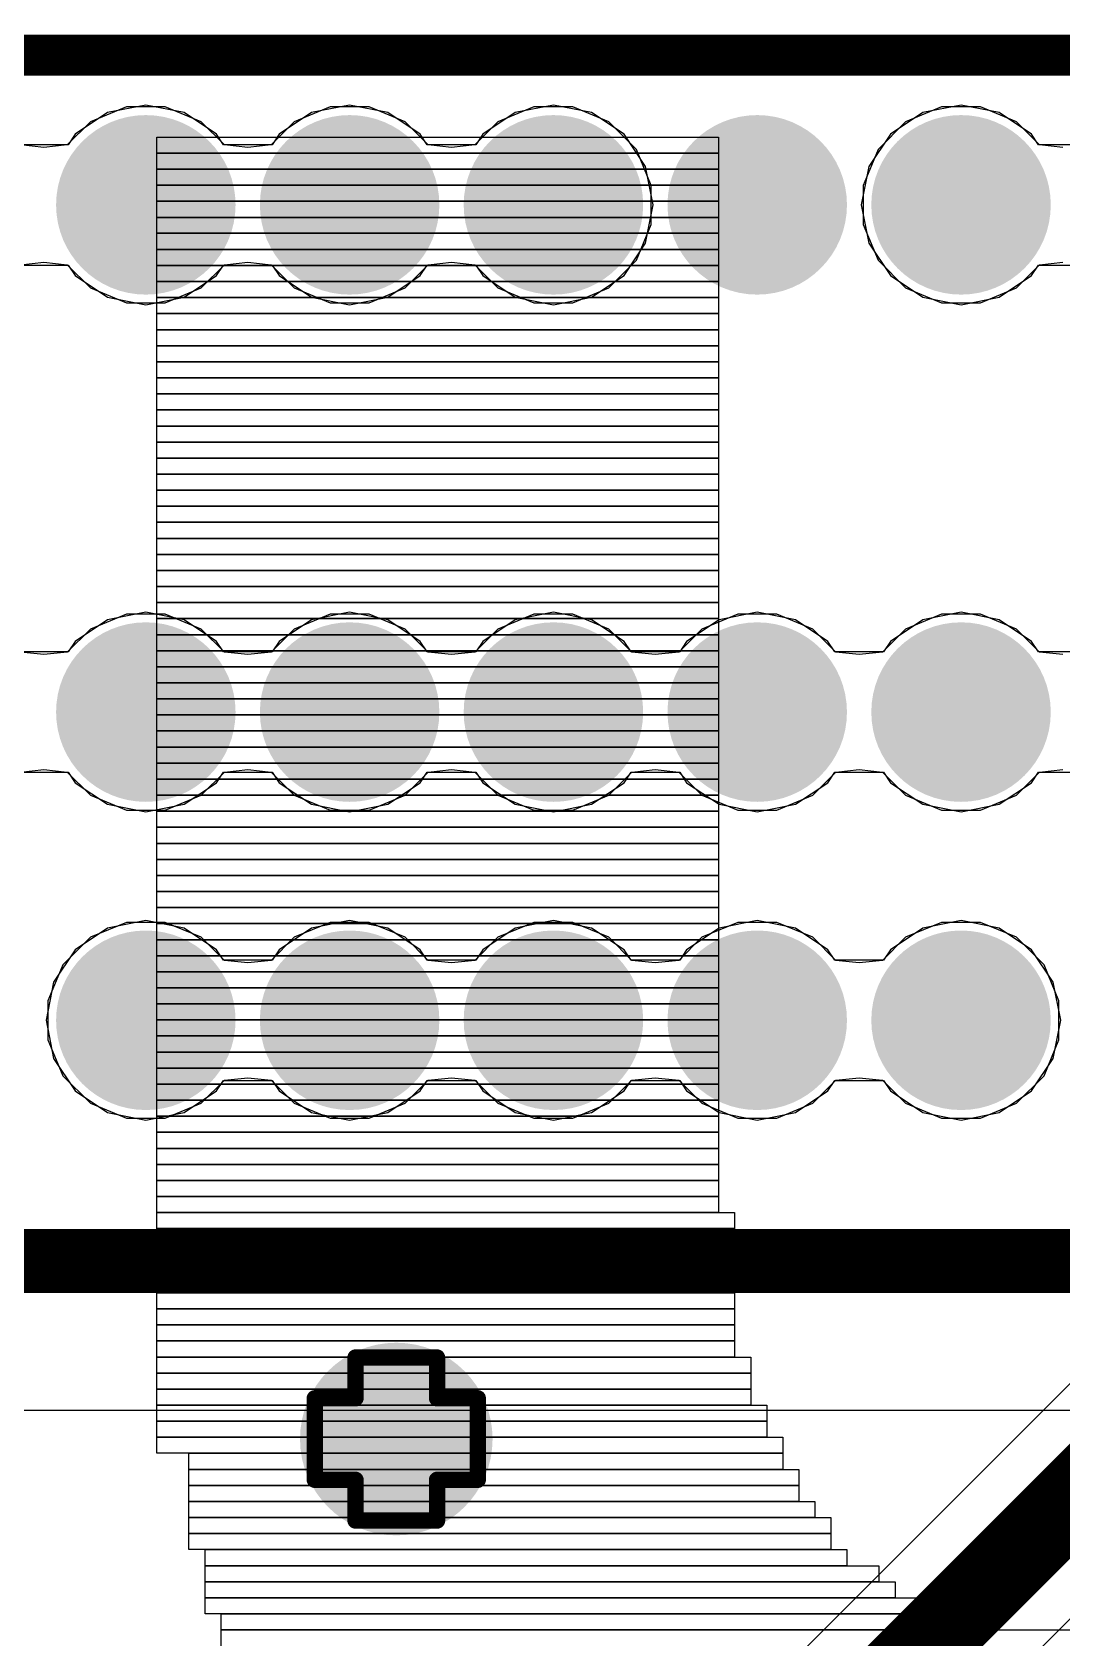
# Model space of a CAD drawing. Header units: inches. Extents: x -25 to 271, y -41 to 15.
# Drawn here: x 10.13 to 13.34, y -32.47 to -27.47 of the extents above; entities that cross this region are included whole.
import ezdxf

# ---------------------------------------------------------------- set-up
doc = ezdxf.new("R2010")
doc.units = ezdxf.units.IN
for name, color, linetype in [('Bottom Layer', 5, 'Continuous'), ('Bottom Overlay', 54, 'Continuous'), ('Drill Drawing', 1, 'Continuous'), ('Top Layer', 1, 'Continuous'), ('Top Overlay', 2, 'Continuous'), ('Top Paste', 8, 'Continuous'), ('Top Solder', 216, 'Continuous'), ('Via Holes', 16, 'Continuous')]:
    doc.layers.add(name, color=color, linetype=linetype)

# ---------------------------------------------------------------- blocks, each defined once
blk = doc.blocks.new('BL_R8812AF1_B_14')
at = {"layer": 'Bottom Overlay'}
blk.add_lwpolyline([(13.5, 8.9, 0.127, 0.127, 0), (-13.5, 8.9, 0.127, 0.127, 0)], format="xyseb", dxfattribs=at)
blk = doc.blocks.new('ADM6_30_01_5_L_4_2_A_TR_66')
at = {"layer": 'Top Layer'}
h = blk.add_hatch(color=1, dxfattribs=at)
edge = h.paths.add_edge_path()
edge.add_arc((2.2225, 1.75), 0.178, 0, 360)
h = blk.add_hatch(color=1, dxfattribs=at)
edge = h.paths.add_edge_path()
edge.add_arc((2.8575, 1.75), 0.178, 0, 360)
h = blk.add_hatch(color=1, dxfattribs=at)
edge = h.paths.add_edge_path()
edge.add_arc((3.4925, 1.75), 0.178, 0, 360)
h = blk.add_hatch(color=1, dxfattribs=at)
edge = h.paths.add_edge_path()
edge.add_arc((4.1275, 1.75), 0.178, 0, 360)
h = blk.add_hatch(color=1, dxfattribs=at)
edge = h.paths.add_edge_path()
edge.add_arc((4.7625, 1.75), 0.178, 0, 360)
h = blk.add_hatch(color=1, dxfattribs=at)
edge = h.paths.add_edge_path()
edge.add_arc((2.2225, 0.79), 0.178, 0, 360)
h = blk.add_hatch(color=1, dxfattribs=at)
edge = h.paths.add_edge_path()
edge.add_arc((2.8575, 0.79), 0.178, 0, 360)
h = blk.add_hatch(color=1, dxfattribs=at)
edge = h.paths.add_edge_path()
edge.add_arc((3.4925, 0.79), 0.178, 0, 360)
h = blk.add_hatch(color=1, dxfattribs=at)
edge = h.paths.add_edge_path()
edge.add_arc((4.1275, 0.79), 0.178, 0, 360)
h = blk.add_hatch(color=1, dxfattribs=at)
edge = h.paths.add_edge_path()
edge.add_arc((4.7625, 0.79), 0.178, 0, 360)
h = blk.add_hatch(color=1, dxfattribs=at)
edge = h.paths.add_edge_path()
edge.add_arc((2.2225, -0.79), 0.178, 0, 360)
h = blk.add_hatch(color=1, dxfattribs=at)
edge = h.paths.add_edge_path()
edge.add_arc((2.8575, -0.79), 0.178, 0, 360)
h = blk.add_hatch(color=1, dxfattribs=at)
edge = h.paths.add_edge_path()
edge.add_arc((3.4925, -0.79), 0.178, 0, 360)
h = blk.add_hatch(color=1, dxfattribs=at)
edge = h.paths.add_edge_path()
edge.add_arc((4.1275, -0.79), 0.178, 0, 360)
h = blk.add_hatch(color=1, dxfattribs=at)
edge = h.paths.add_edge_path()
edge.add_arc((4.7625, -0.79), 0.178, 0, 360)
at = {"layer": 'Top Paste'}
h = blk.add_hatch(color=8, dxfattribs=at)
edge = h.paths.add_edge_path()
edge.add_arc((2.2225, 1.75), 0.178, 0, 360)
h = blk.add_hatch(color=8, dxfattribs=at)
edge = h.paths.add_edge_path()
edge.add_arc((2.8575, 1.75), 0.178, 0, 360)
h = blk.add_hatch(color=8, dxfattribs=at)
edge = h.paths.add_edge_path()
edge.add_arc((3.4925, 1.75), 0.178, 0, 360)
h = blk.add_hatch(color=8, dxfattribs=at)
edge = h.paths.add_edge_path()
edge.add_arc((4.1275, 1.75), 0.178, 0, 360)
h = blk.add_hatch(color=8, dxfattribs=at)
edge = h.paths.add_edge_path()
edge.add_arc((4.7625, 1.75), 0.178, 0, 360)
h = blk.add_hatch(color=8, dxfattribs=at)
edge = h.paths.add_edge_path()
edge.add_arc((2.2225, 0.79), 0.178, 0, 360)
h = blk.add_hatch(color=8, dxfattribs=at)
edge = h.paths.add_edge_path()
edge.add_arc((2.8575, 0.79), 0.178, 0, 360)
h = blk.add_hatch(color=8, dxfattribs=at)
edge = h.paths.add_edge_path()
edge.add_arc((3.4925, 0.79), 0.178, 0, 360)
h = blk.add_hatch(color=8, dxfattribs=at)
edge = h.paths.add_edge_path()
edge.add_arc((4.1275, 0.79), 0.178, 0, 360)
h = blk.add_hatch(color=8, dxfattribs=at)
edge = h.paths.add_edge_path()
edge.add_arc((4.7625, 0.79), 0.178, 0, 360)
h = blk.add_hatch(color=8, dxfattribs=at)
edge = h.paths.add_edge_path()
edge.add_arc((2.2225, -0.79), 0.178, 0, 360)
h = blk.add_hatch(color=8, dxfattribs=at)
edge = h.paths.add_edge_path()
edge.add_arc((2.8575, -0.79), 0.178, 0, 360)
h = blk.add_hatch(color=8, dxfattribs=at)
edge = h.paths.add_edge_path()
edge.add_arc((3.4925, -0.79), 0.178, 0, 360)
h = blk.add_hatch(color=8, dxfattribs=at)
edge = h.paths.add_edge_path()
edge.add_arc((4.1275, -0.79), 0.178, 0, 360)
h = blk.add_hatch(color=8, dxfattribs=at)
edge = h.paths.add_edge_path()
edge.add_arc((4.7625, -0.79), 0.178, 0, 360)
at = {"layer": 'Top Solder'}
h = blk.add_hatch(color=216, dxfattribs=at)
edge = h.paths.add_edge_path()
edge.add_arc((2.2225, 1.75), 0.2796, 0, 360)
h = blk.add_hatch(color=216, dxfattribs=at)
edge = h.paths.add_edge_path()
edge.add_arc((2.8575, 1.75), 0.2796, 0, 360)
h = blk.add_hatch(color=216, dxfattribs=at)
edge = h.paths.add_edge_path()
edge.add_arc((3.4925, 1.75), 0.2796, 0, 360)
h = blk.add_hatch(color=216, dxfattribs=at)
edge = h.paths.add_edge_path()
edge.add_arc((4.1275, 1.75), 0.2796, 0, 360)
h = blk.add_hatch(color=216, dxfattribs=at)
edge = h.paths.add_edge_path()
edge.add_arc((4.7625, 1.75), 0.2796, 0, 360)
h = blk.add_hatch(color=216, dxfattribs=at)
edge = h.paths.add_edge_path()
edge.add_arc((2.2225, 0.79), 0.2796, 0, 360)
h = blk.add_hatch(color=216, dxfattribs=at)
edge = h.paths.add_edge_path()
edge.add_arc((2.8575, 0.79), 0.2796, 0, 360)
h = blk.add_hatch(color=216, dxfattribs=at)
edge = h.paths.add_edge_path()
edge.add_arc((3.4925, 0.79), 0.2796, 0, 360)
h = blk.add_hatch(color=216, dxfattribs=at)
edge = h.paths.add_edge_path()
edge.add_arc((4.1275, 0.79), 0.2796, 0, 360)
h = blk.add_hatch(color=216, dxfattribs=at)
edge = h.paths.add_edge_path()
edge.add_arc((4.7625, 0.79), 0.2796, 0, 360)
h = blk.add_hatch(color=216, dxfattribs=at)
edge = h.paths.add_edge_path()
edge.add_arc((2.2225, -0.79), 0.2796, 0, 360)
h = blk.add_hatch(color=216, dxfattribs=at)
edge = h.paths.add_edge_path()
edge.add_arc((2.8575, -0.79), 0.2796, 0, 360)
h = blk.add_hatch(color=216, dxfattribs=at)
edge = h.paths.add_edge_path()
edge.add_arc((3.4925, -0.79), 0.2796, 0, 360)
h = blk.add_hatch(color=216, dxfattribs=at)
edge = h.paths.add_edge_path()
edge.add_arc((4.1275, -0.79), 0.2796, 0, 360)
h = blk.add_hatch(color=216, dxfattribs=at)
edge = h.paths.add_edge_path()
edge.add_arc((4.7625, -0.79), 0.2796, 0, 360)
at = {"layer": 'Top Overlay'}
blk.add_lwpolyline([(11.178, 2.5, 0.2, 0.2, 0), (-11.178, 2.5, 0.2, 0.2, 0)], format="xyseb", dxfattribs=at)

msp = doc.modelspace()

# ---------------------------------------------------------------- hatches: boundary and pattern name
at = {"layer": 'Bottom Layer'}
h = msp.add_hatch(color=5, dxfattribs=at)
edge = h.paths.add_edge_path()
edge.add_arc((11.2683, -31.8544), 0.3, 0, 360)
at = {"layer": 'Top Layer'}
h = msp.add_hatch(color=1, dxfattribs=at)
edge = h.paths.add_edge_path()
edge.add_arc((11.2683, -31.8544), 0.3, 0, 360)
at = {"layer": 'Via Holes'}
h = msp.add_hatch(color=7, dxfattribs=at)
edge = h.paths.add_edge_path()
edge.add_arc((11.2683, -31.8544), 0.15, 0, 360)

# ---------------------------------------------------------------- linework, layer by layer
at = {"layer": 'Bottom Layer'}
for p, q in [((17.5896, -27.4594), (10.1543, -34.8946)), ((10.4447, -35.3367), (18.0317, -27.7498))]:
    msp.add_line(p, q, dxfattribs=at)
msp.add_lwpolyline([(10.2616, -35.1536, 0.254, 0.254, 0), (17.8486, -27.5666, 0.254, 0.254, 0)], format="xyseb", dxfattribs=at)
at = {"layer": 'Bottom Overlay'}
for p, q in [((10.5223, -27.8488), (10.5223, -27.7988)), ((10.5223, -27.7988), (12.2724, -27.7988)), ((12.2724, -27.7988), (12.2724, -27.8488)), ((12.2724, -27.8488), (10.5223, -27.8488)), ((10.5223, -27.8989), (10.5223, -27.8488)), ((10.5223, -27.8488), (12.2724, -27.8488)), ((12.2724, -27.8488), (12.2724, -27.8989)), ((10.5223, -27.9489), (10.5223, -27.8989)), ((10.5223, -27.8989), (12.2724, -27.8989)), ((12.2724, -27.8989), (10.5223, -27.8989)), ((12.2724, -27.8989), (12.2724, -27.9489)), ((10.5223, -27.9989), (10.5223, -27.9489)), ((10.5223, -27.9489), (12.2724, -27.9489)), ((12.2724, -27.9489), (10.5223, -27.9489)), ((12.2724, -27.9489), (12.2724, -27.9989)), ((12.2724, -27.9989), (10.5223, -27.9989)), ((10.5223, -28.049), (10.5223, -27.9989)), ((10.5223, -27.9989), (12.2724, -27.9989)), ((12.2724, -27.9989), (12.2724, -28.049)), ((12.2724, -28.049), (10.5223, -28.049)), ((10.5223, -28.0987), (10.5223, -28.049)), ((10.5223, -28.049), (12.2724, -28.049)), ((12.2724, -28.049), (12.2724, -28.0987)), ((10.5223, -28.1488), (10.5223, -28.0987)), ((10.5223, -28.0987), (12.2724, -28.0987)), ((12.2724, -28.0987), (10.5223, -28.0987)), ((12.2724, -28.0987), (12.2724, -28.1488)), ((10.5223, -28.1988), (10.5223, -28.1488)), ((10.5223, -28.1488), (12.2724, -28.1488)), ((12.2724, -28.1488), (10.5223, -28.1488)), ((12.2724, -28.1488), (12.2724, -28.1988)), ((12.2724, -28.1988), (10.5223, -28.1988)), ((10.5223, -28.2489), (10.5223, -28.1988)), ((10.5223, -28.1988), (12.2724, -28.1988)), ((12.2724, -28.1988), (12.2724, -28.2489)), ((12.2724, -28.2489), (10.5223, -28.2489)), ((10.5223, -28.2989), (10.5223, -28.2489)), ((10.5223, -28.2489), (12.2724, -28.2489)), ((12.2724, -28.2489), (12.2724, -28.2989)), ((12.2724, -28.2989), (10.5223, -28.2989)), ((10.5223, -28.3489), (10.5223, -28.2989)), ((10.5223, -28.2989), (12.2724, -28.2989)), ((12.2724, -28.2989), (12.2724, -28.3489)), ((12.2724, -28.3489), (10.5223, -28.3489)), ((10.5223, -28.399), (10.5223, -28.3489)), ((10.5223, -28.3489), (12.2724, -28.3489)), ((12.2724, -28.3489), (12.2724, -28.399)), ((12.2724, -28.399), (10.5223, -28.399)), ((10.5223, -28.4488), (10.5223, -28.399)), ((10.5223, -28.399), (12.2724, -28.399)), ((12.2724, -28.399), (12.2724, -28.4488)), ((12.2724, -28.4488), (10.5223, -28.4488)), ((10.5223, -28.4988), (10.5223, -28.4488)), ((10.5223, -28.4488), (12.2724, -28.4488)), ((12.2724, -28.4488), (12.2724, -28.4988)), ((12.2724, -28.4988), (10.5223, -28.4988)), ((10.5223, -28.5488), (10.5223, -28.4988)), ((10.5223, -28.4988), (12.2724, -28.4988)), ((12.2724, -28.4988), (12.2724, -28.5488)), ((10.5223, -28.5989), (10.5223, -28.5488)), ((10.5223, -28.5488), (12.2724, -28.5488)), ((12.2724, -28.5488), (10.5223, -28.5488)), ((12.2724, -28.5488), (12.2724, -28.5989)), ((10.5223, -28.6489), (10.5223, -28.5989)), ((10.5223, -28.5989), (12.2724, -28.5989)), ((12.2724, -28.5989), (10.5223, -28.5989)), ((12.2724, -28.5989), (12.2724, -28.6489)), ((12.2724, -28.6489), (10.5223, -28.6489)), ((10.5223, -28.699), (10.5223, -28.6489)), ((10.5223, -28.6489), (12.2724, -28.6489)), ((12.2724, -28.6489), (12.2724, -28.699)), ((10.5223, -28.749), (10.5223, -28.699)), ((10.5223, -28.699), (12.2724, -28.699)), ((12.2724, -28.699), (10.5223, -28.699)), ((12.2724, -28.699), (12.2724, -28.749)), ((12.2724, -28.749), (10.5223, -28.749)), ((10.5223, -28.7988), (10.5223, -28.749)), ((10.5223, -28.749), (12.2724, -28.749)), ((12.2724, -28.749), (12.2724, -28.7988)), ((12.2724, -28.7988), (10.5223, -28.7988)), ((10.5223, -28.8488), (10.5223, -28.7988)), ((10.5223, -28.7988), (12.2724, -28.7988)), ((12.2724, -28.7988), (12.2724, -28.8488)), ((10.5223, -28.8988), (10.5223, -28.8488)), ((10.5223, -28.8488), (12.2724, -28.8488)), ((12.2724, -28.8488), (10.5223, -28.8488)), ((12.2724, -28.8488), (12.2724, -28.8988)), ((12.2724, -28.8988), (10.5223, -28.8988)), ((10.5223, -28.9489), (10.5223, -28.8988)), ((10.5223, -28.8988), (12.2724, -28.8988)), ((12.2724, -28.8988), (12.2724, -28.9489)), ((12.2724, -28.9489), (10.5223, -28.9489)), ((10.5223, -28.9989), (10.5223, -28.9489)), ((10.5223, -28.9489), (12.2724, -28.9489)), ((12.2724, -28.9489), (12.2724, -28.9989)), ((10.5223, -29.049), (10.5223, -28.9989)), ((10.5223, -28.9989), (12.2724, -28.9989)), ((12.2724, -28.9989), (10.5223, -28.9989)), ((12.2724, -28.9989), (12.2724, -29.049)), ((12.2724, -29.049), (10.5223, -29.049)), ((10.5223, -29.099), (10.5223, -29.049)), ((10.5223, -29.049), (12.2724, -29.049)), ((12.2724, -29.049), (12.2724, -29.099)), ((10.5223, -29.1488), (10.5223, -29.099)), ((10.5223, -29.099), (12.2724, -29.099)), ((12.2724, -29.099), (10.5223, -29.099)), ((12.2724, -29.099), (12.2724, -29.1488)), ((12.2724, -29.1488), (10.5223, -29.1488)), ((10.5223, -29.1988), (10.5223, -29.1488)), ((10.5223, -29.1488), (12.2724, -29.1488)), ((12.2724, -29.1488), (12.2724, -29.1988)), ((10.5223, -29.2489), (10.5223, -29.1988)), ((10.5223, -29.1988), (12.2724, -29.1988)), ((12.2724, -29.1988), (10.5223, -29.1988)), ((12.2724, -29.1988), (12.2724, -29.2489)), ((10.5223, -29.2989), (10.5223, -29.2489)), ((10.5223, -29.2489), (12.2724, -29.2489)), ((12.2724, -29.2489), (10.5223, -29.2489)), ((12.2724, -29.2489), (12.2724, -29.2989)), ((12.2724, -29.2989), (10.5223, -29.2989)), ((10.5223, -29.3489), (10.5223, -29.2989)), ((10.5223, -29.2989), (12.2724, -29.2989)), ((12.2724, -29.2989), (12.2724, -29.3489)), ((10.5223, -29.399), (10.5223, -29.3489)), ((10.5223, -29.3489), (12.2724, -29.3489)), ((12.2724, -29.3489), (10.5223, -29.3489)), ((12.2724, -29.3489), (12.2724, -29.399)), ((12.2724, -29.399), (10.5223, -29.399)), ((10.5223, -29.4488), (10.5223, -29.399)), ((10.5223, -29.399), (12.2724, -29.399)), ((12.2724, -29.399), (12.2724, -29.4488)), ((12.2724, -29.4488), (10.5223, -29.4488)), ((10.5223, -29.4988), (10.5223, -29.4488)), ((10.5223, -29.4488), (12.2724, -29.4488)), ((12.2724, -29.4488), (12.2724, -29.4988)), ((10.5223, -29.5488), (10.5223, -29.4988)), ((10.5223, -29.4988), (12.2724, -29.4988)), ((12.2724, -29.4988), (10.5223, -29.4988)), ((12.2724, -29.4988), (12.2724, -29.5488)), ((12.2724, -29.5488), (10.5223, -29.5488)), ((10.5223, -29.5989), (10.5223, -29.5488)), ((10.5223, -29.5488), (12.2724, -29.5488)), ((12.2724, -29.5488), (12.2724, -29.5989)), ((12.2724, -29.5989), (10.5223, -29.5989)), ((10.5223, -29.6489), (10.5223, -29.5989)), ((10.5223, -29.5989), (12.2724, -29.5989)), ((12.2724, -29.5989), (12.2724, -29.6489)), ((12.2724, -29.6489), (10.5223, -29.6489)), ((10.5223, -29.6989), (10.5223, -29.6489)), ((10.5223, -29.6489), (12.2724, -29.6489)), ((12.2724, -29.6489), (12.2724, -29.6989)), ((10.5223, -29.749), (10.5223, -29.6989)), ((10.5223, -29.6989), (12.2724, -29.6989)), ((12.2724, -29.6989), (10.5223, -29.6989)), ((12.2724, -29.6989), (12.2724, -29.749)), ((10.5223, -29.7988), (10.5223, -29.749)), ((10.5223, -29.749), (12.2724, -29.749)), ((12.2724, -29.749), (10.5223, -29.749)), ((12.2724, -29.749), (12.2724, -29.7988)), ((10.5223, -29.8488), (10.5223, -29.7988)), ((10.5223, -29.7988), (12.2724, -29.7988)), ((12.2724, -29.7988), (10.5223, -29.7988)), ((12.2724, -29.7988), (12.2724, -29.8488)), ((10.5223, -29.8988), (10.5223, -29.8488)), ((10.5223, -29.8488), (12.2724, -29.8488)), ((12.2724, -29.8488), (10.5223, -29.8488)), ((12.2724, -29.8488), (12.2724, -29.8988)), ((12.2724, -29.8988), (10.5223, -29.8988)), ((10.5223, -29.9489), (10.5223, -29.8988)), ((10.5223, -29.8988), (12.2724, -29.8988)), ((12.2724, -29.8988), (12.2724, -29.9489)), ((10.5223, -29.9989), (10.5223, -29.9489)), ((10.5223, -29.9489), (12.2724, -29.9489)), ((12.2724, -29.9489), (10.5223, -29.9489)), ((12.2724, -29.9489), (12.2724, -29.9989)), ((12.2724, -29.9989), (10.5223, -29.9989)), ((10.5223, -30.049), (10.5223, -29.9989)), ((10.5223, -29.9989), (12.2724, -29.9989)), ((12.2724, -29.9989), (12.2724, -30.049)), ((12.2724, -30.049), (10.5223, -30.049)), ((10.5223, -30.099), (10.5223, -30.049)), ((10.5223, -30.049), (12.2724, -30.049)), ((12.2724, -30.049), (12.2724, -30.099)), ((12.2724, -30.099), (10.5223, -30.099)), ((10.5223, -30.1488), (10.5223, -30.099)), ((10.5223, -30.099), (12.2724, -30.099)), ((12.2724, -30.099), (12.2724, -30.1488)), ((12.2724, -30.1488), (10.5223, -30.1488)), ((10.5223, -30.1988), (10.5223, -30.1488)), ((10.5223, -30.1488), (12.2724, -30.1488)), ((12.2724, -30.1488), (12.2724, -30.1988)), ((12.2724, -30.1988), (10.5223, -30.1988)), ((10.5223, -30.2489), (10.5223, -30.1988)), ((10.5223, -30.1988), (12.2724, -30.1988)), ((12.2724, -30.1988), (12.2724, -30.2489)), ((12.2724, -30.2489), (10.5223, -30.2489)), ((10.5223, -30.2989), (10.5223, -30.2489)), ((10.5223, -30.2489), (12.2724, -30.2489)), ((12.2724, -30.2489), (12.2724, -30.2989)), ((12.2724, -30.2989), (10.5223, -30.2989)), ((10.5223, -30.3489), (10.5223, -30.2989)), ((10.5223, -30.2989), (12.2724, -30.2989)), ((12.2724, -30.2989), (12.2724, -30.3489)), ((12.2724, -30.3489), (10.5223, -30.3489)), ((10.5223, -30.399), (10.5223, -30.3489)), ((10.5223, -30.3489), (12.2724, -30.3489)), ((12.2724, -30.3489), (12.2724, -30.399)), ((12.2724, -30.399), (10.5223, -30.399)), ((10.5223, -30.4488), (10.5223, -30.399)), ((10.5223, -30.399), (12.2724, -30.399)), ((12.2724, -30.399), (12.2724, -30.4488)), ((10.5223, -30.4988), (10.5223, -30.4488)), ((10.5223, -30.4488), (12.2724, -30.4488)), ((12.2724, -30.4488), (10.5223, -30.4488)), ((12.2724, -30.4488), (12.2724, -30.4988)), ((12.2724, -30.4988), (10.5223, -30.4988)), ((10.5223, -30.5488), (10.5223, -30.4988)), ((10.5223, -30.4988), (12.2724, -30.4988)), ((12.2724, -30.4988), (12.2724, -30.5488)), ((12.2724, -30.5488), (10.5223, -30.5488)), ((10.5223, -30.5989), (10.5223, -30.5488)), ((10.5223, -30.5488), (12.2724, -30.5488)), ((12.2724, -30.5488), (12.2724, -30.5989)), ((10.5223, -30.6489), (10.5223, -30.5989)), ((10.5223, -30.5989), (12.2724, -30.5989)), ((12.2724, -30.5989), (10.5223, -30.5989)), ((12.2724, -30.5989), (12.2724, -30.6489)), ((10.5223, -30.6989), (10.5223, -30.6489)), ((10.5223, -30.6489), (12.2724, -30.6489)), ((12.2724, -30.6489), (10.5223, -30.6489)), ((12.2724, -30.6489), (12.2724, -30.6989)), ((10.5223, -30.749), (10.5223, -30.6989)), ((10.5223, -30.6989), (12.2724, -30.6989)), ((12.2724, -30.6989), (10.5223, -30.6989)), ((12.2724, -30.6989), (12.2724, -30.749)), ((12.2724, -30.749), (10.5223, -30.749)), ((10.5223, -30.7988), (10.5223, -30.749)), ((10.5223, -30.749), (12.2724, -30.749)), ((12.2724, -30.749), (12.2724, -30.7988)), ((12.2724, -30.7988), (10.5223, -30.7988)), ((10.5223, -30.8488), (10.5223, -30.7988)), ((10.5223, -30.7988), (12.2724, -30.7988)), ((12.2724, -30.7988), (12.2724, -30.8488)), ((12.2724, -30.8488), (10.5223, -30.8488)), ((10.5223, -30.8988), (10.5223, -30.8488)), ((10.5223, -30.8488), (12.2724, -30.8488)), ((12.2724, -30.8488), (12.2724, -30.8988)), ((12.2724, -30.8988), (10.5223, -30.8988)), ((10.5223, -30.9489), (10.5223, -30.8988)), ((10.5223, -30.8988), (12.2724, -30.8988)), ((12.2724, -30.8988), (12.2724, -30.9489)), ((12.2724, -30.9489), (10.5223, -30.9489)), ((10.5223, -30.9989), (10.5223, -30.9489)), ((10.5223, -30.9489), (12.2724, -30.9489)), ((12.2724, -30.9489), (12.2724, -30.9989)), ((12.2724, -30.9989), (10.5223, -30.9989)), ((10.5223, -31.049), (10.5223, -30.9989)), ((10.5223, -30.9989), (12.2724, -30.9989)), ((12.2724, -30.9989), (12.2724, -31.049)), ((12.2724, -31.049), (10.5223, -31.049)), ((10.5223, -31.099), (10.5223, -31.049)), ((10.5223, -31.049), (12.2724, -31.049)), ((12.2724, -31.049), (12.2724, -31.099)), ((10.5223, -31.1488), (10.5223, -31.099)), ((10.5223, -31.099), (12.2724, -31.099)), ((12.2724, -31.099), (10.5223, -31.099)), ((12.2724, -31.099), (12.2724, -31.1488)), ((10.5223, -31.1988), (10.5223, -31.1488)), ((10.5223, -31.1488), (12.3224, -31.1488)), ((12.2724, -31.1488), (10.5223, -31.1488)), ((12.3224, -31.1488), (12.3224, -31.1988)), ((12.3224, -31.1988), (10.5223, -31.1988)), ((10.5223, -31.2489), (10.5223, -31.1988)), ((10.5223, -31.1988), (12.3224, -31.1988)), ((12.3224, -31.1988), (12.3224, -31.2489)), ((12.3224, -31.2489), (10.5223, -31.2489)), ((10.5223, -31.2989), (10.5223, -31.2489)), ((10.5223, -31.2489), (12.3224, -31.2489)), ((12.3224, -31.2489), (12.3224, -31.2989)), ((12.3224, -31.2989), (10.5223, -31.2989)), ((10.5223, -31.3489), (10.5223, -31.2989)), ((10.5223, -31.2989), (12.3224, -31.2989)), ((12.3224, -31.2989), (12.3224, -31.3489)), ((10.5223, -31.399), (10.5223, -31.3489)), ((10.5223, -31.3489), (12.3224, -31.3489)), ((12.3224, -31.3489), (10.5223, -31.3489)), ((12.3224, -31.3489), (12.3224, -31.399)), ((12.3224, -31.399), (10.5223, -31.399)), ((10.5223, -31.4488), (10.5223, -31.399)), ((10.5223, -31.399), (12.3224, -31.399)), ((12.3224, -31.399), (12.3224, -31.4488)), ((12.3224, -31.4488), (10.5223, -31.4488)), ((10.5223, -31.4988), (10.5223, -31.4488)), ((10.5223, -31.4488), (12.3224, -31.4488)), ((12.3224, -31.4488), (12.3224, -31.4988)), ((12.3224, -31.4988), (10.5223, -31.4988)), ((10.5223, -31.5488), (10.5223, -31.4988)), ((10.5223, -31.4988), (12.3224, -31.4988)), ((12.3224, -31.4988), (12.3224, -31.5488)), ((12.3224, -31.5488), (10.5223, -31.5488)), ((10.5223, -31.5989), (10.5223, -31.5488)), ((10.5223, -31.5488), (12.3224, -31.5488)), ((12.3224, -31.5488), (12.3224, -31.5989)), ((12.3224, -31.5989), (10.5223, -31.5989)), ((10.5223, -31.6489), (10.5223, -31.5989)), ((10.5223, -31.5989), (12.3725, -31.5989)), ((12.3725, -31.5989), (12.3725, -31.6489)), ((12.3725, -31.6489), (10.5223, -31.6489)), ((10.5223, -31.6989), (10.5223, -31.6489)), ((10.5223, -31.6489), (12.3725, -31.6489)), ((12.3725, -31.6489), (12.3725, -31.6989)), ((10.5223, -31.749), (10.5223, -31.6989)), ((10.5223, -31.6989), (12.3725, -31.6989)), ((12.3725, -31.6989), (10.5223, -31.6989)), ((12.3725, -31.6989), (12.3725, -31.749)), ((12.3725, -31.749), (10.5223, -31.749)), ((10.5223, -31.7988), (10.5223, -31.749)), ((10.5223, -31.749), (12.4225, -31.749)), ((12.4225, -31.749), (12.4225, -31.7988)), ((12.4225, -31.7988), (10.5223, -31.7988)), ((10.5223, -31.8488), (10.5223, -31.7988)), ((10.5223, -31.7988), (12.4225, -31.7988)), ((12.4225, -31.7988), (12.4225, -31.8488)), ((10.5223, -31.8988), (10.5223, -31.8488)), ((10.5223, -31.8488), (12.4723, -31.8488)), ((12.4225, -31.8488), (10.5223, -31.8488)), ((12.4723, -31.8488), (12.4723, -31.8988)), ((12.4723, -31.8988), (10.5223, -31.8988)), ((10.6224, -31.9489), (10.6224, -31.8988)), ((10.6224, -31.8988), (12.4723, -31.8988)), ((12.4723, -31.8988), (12.4723, -31.9489)), ((12.4723, -31.9489), (10.6224, -31.9489)), ((10.6224, -31.9989), (10.6224, -31.9489)), ((10.6224, -31.9489), (12.5223, -31.9489)), ((12.5223, -31.9489), (12.5223, -31.9989)), ((12.5223, -31.9989), (10.6224, -31.9989)), ((10.6224, -32.049), (10.6224, -31.9989)), ((10.6224, -31.9989), (12.5223, -31.9989)), ((12.5223, -31.9989), (12.5223, -32.049)), ((10.6224, -32.099), (10.6224, -32.049)), ((10.6224, -32.049), (12.5724, -32.049)), ((12.5223, -32.049), (10.6224, -32.049)), ((12.5724, -32.049), (12.5724, -32.099)), ((12.5724, -32.099), (10.6224, -32.099)), ((10.6224, -32.1488), (10.6224, -32.099)), ((10.6224, -32.099), (12.6224, -32.099)), ((12.6224, -32.099), (12.6224, -32.1488)), ((10.6224, -32.1988), (10.6224, -32.1488)), ((10.6224, -32.1488), (12.6224, -32.1488)), ((12.6224, -32.1488), (10.6224, -32.1488)), ((12.6224, -32.1488), (12.6224, -32.1988)), ((12.6224, -32.1988), (10.6224, -32.1988)), ((10.6724, -32.2489), (10.6724, -32.1988)), ((10.6724, -32.1988), (12.6724, -32.1988)), ((12.6724, -32.1988), (12.6724, -32.2489)), ((12.6724, -32.2489), (10.6724, -32.2489)), ((10.6724, -32.2989), (10.6724, -32.2489)), ((10.6724, -32.2489), (12.7723, -32.2489)), ((12.7723, -32.2489), (12.7723, -32.2989)), ((10.6724, -32.3489), (10.6724, -32.2989)), ((10.6724, -32.2989), (12.8223, -32.2989)), ((12.7723, -32.2989), (10.6724, -32.2989)), ((12.8223, -32.2989), (12.8223, -32.3489)), ((12.8223, -32.3489), (10.6724, -32.3489)), ((10.6724, -32.399), (10.6724, -32.3489)), ((10.6724, -32.3489), (12.9224, -32.3489)), ((12.9224, -32.3489), (12.9224, -32.399)), ((12.9224, -32.399), (10.6724, -32.399)), ((10.7225, -32.4488), (10.7225, -32.399)), ((10.7225, -32.399), (13.0725, -32.399)), ((13.0725, -32.399), (13.0725, -32.4488)), ((13.0725, -32.4488), (10.7225, -32.4488)), ((10.7225, -32.4988), (10.7225, -32.4488)), ((10.7225, -32.4488), (15.9724, -32.4488))]:
    msp.add_line(p, q, dxfattribs=at)
at = {"layer": 'Drill Drawing'}
for points in [[(11.1413, -31.7274, 0.0508, 0.0508, 0), (11.1413, -31.6004, 0.0508, 0.0508, 0)], [(11.1413, -31.6004, 0.0508, 0.0508, 0), (11.3953, -31.6004, 0.0508, 0.0508, 0)], [(11.3953, -31.7274, 0.0508, 0.0508, 0), (11.3953, -31.6004, 0.0508, 0.0508, 0)], [(11.0143, -31.9814, 0.0508, 0.0508, 0), (11.0143, -31.7274, 0.0508, 0.0508, 0)], [(11.0143, -31.7274, 0.0508, 0.0508, 0), (11.1413, -31.7274, 0.0508, 0.0508, 0)], [(11.3953, -31.7274, 0.0508, 0.0508, 0), (11.5223, -31.7274, 0.0508, 0.0508, 0)], [(11.5223, -31.9814, 0.0508, 0.0508, 0), (11.5223, -31.7274, 0.0508, 0.0508, 0)], [(11.0143, -31.9814, 0.0508, 0.0508, 0), (11.1413, -31.9814, 0.0508, 0.0508, 0)], [(11.1413, -32.1084, 0.0508, 0.0508, 0), (11.1413, -31.9814, 0.0508, 0.0508, 0)], [(11.3953, -31.9814, 0.0508, 0.0508, 0), (11.5223, -31.9814, 0.0508, 0.0508, 0)], [(11.3953, -32.1084, 0.0508, 0.0508, 0), (11.3953, -31.9814, 0.0508, 0.0508, 0)], [(11.1413, -32.1084, 0.0508, 0.0508, 0), (11.3953, -32.1084, 0.0508, 0.0508, 0)]]:
    msp.add_lwpolyline(points, format="xyseb", dxfattribs=at)
for points in [[(11.1286, -31.6004, 0.0254, 0.0254, 1), (11.154, -31.6004, 0.0254, 0.0254, 1)], [(11.1286, -31.6004, 0.0254, 0.0254, 1), (11.154, -31.6004, 0.0254, 0.0254, 1)], [(11.3826, -31.6004, 0.0254, 0.0254, 1), (11.408, -31.6004, 0.0254, 0.0254, 1)], [(11.3826, -31.6004, 0.0254, 0.0254, 1), (11.408, -31.6004, 0.0254, 0.0254, 1)], [(11.0016, -31.7274, 0.0254, 0.0254, 1), (11.027, -31.7274, 0.0254, 0.0254, 1)], [(11.0016, -31.7274, 0.0254, 0.0254, 1), (11.027, -31.7274, 0.0254, 0.0254, 1)], [(11.1286, -31.7274, 0.0254, 0.0254, 1), (11.154, -31.7274, 0.0254, 0.0254, 1)], [(11.1286, -31.7274, 0.0254, 0.0254, 1), (11.154, -31.7274, 0.0254, 0.0254, 1)], [(11.3826, -31.7274, 0.0254, 0.0254, 1), (11.408, -31.7274, 0.0254, 0.0254, 1)], [(11.3826, -31.7274, 0.0254, 0.0254, 1), (11.408, -31.7274, 0.0254, 0.0254, 1)], [(11.5096, -31.7274, 0.0254, 0.0254, 1), (11.535, -31.7274, 0.0254, 0.0254, 1)], [(11.5096, -31.7274, 0.0254, 0.0254, 1), (11.535, -31.7274, 0.0254, 0.0254, 1)], [(11.0016, -31.9814, 0.0254, 0.0254, 1), (11.027, -31.9814, 0.0254, 0.0254, 1)], [(11.0016, -31.9814, 0.0254, 0.0254, 1), (11.027, -31.9814, 0.0254, 0.0254, 1)], [(11.1286, -31.9814, 0.0254, 0.0254, 1), (11.154, -31.9814, 0.0254, 0.0254, 1)], [(11.1286, -31.9814, 0.0254, 0.0254, 1), (11.154, -31.9814, 0.0254, 0.0254, 1)], [(11.3826, -31.9814, 0.0254, 0.0254, 1), (11.408, -31.9814, 0.0254, 0.0254, 1)], [(11.3826, -31.9814, 0.0254, 0.0254, 1), (11.408, -31.9814, 0.0254, 0.0254, 1)], [(11.5096, -31.9814, 0.0254, 0.0254, 1), (11.535, -31.9814, 0.0254, 0.0254, 1)], [(11.5096, -31.9814, 0.0254, 0.0254, 1), (11.535, -31.9814, 0.0254, 0.0254, 1)], [(11.1286, -32.1084, 0.0254, 0.0254, 1), (11.154, -32.1084, 0.0254, 0.0254, 1)], [(11.1286, -32.1084, 0.0254, 0.0254, 1), (11.154, -32.1084, 0.0254, 0.0254, 1)], [(11.3826, -32.1084, 0.0254, 0.0254, 1), (11.408, -32.1084, 0.0254, 0.0254, 1)], [(11.3826, -32.1084, 0.0254, 0.0254, 1), (11.408, -32.1084, 0.0254, 0.0254, 1)]]:
    msp.add_lwpolyline(points, format="xyseb", close=True, dxfattribs=at)
at = {"layer": 'Top Layer'}
for p, q in [((10.4272, -27.705), (10.3151, -27.7515)), ((10.4879, -27.6991), (10.3689, -27.7227)), ((10.5486, -27.705), (10.4272, -27.705)), ((10.6069, -27.7227), (10.4879, -27.6991)), ((10.6607, -27.7515), (10.5486, -27.705)), ((11.0622, -27.705), (10.9501, -27.7515)), ((11.1229, -27.6991), (11.0039, -27.7227)), ((11.1836, -27.705), (11.0622, -27.705)), ((11.2419, -27.7227), (11.1229, -27.6991)), ((11.2957, -27.7515), (11.1836, -27.705)), ((11.6972, -27.705), (11.5851, -27.7515)), ((11.7579, -27.6991), (11.6389, -27.7227)), ((11.8186, -27.705), (11.6972, -27.705)), ((11.8769, -27.7227), (11.7579, -27.6991)), ((11.9307, -27.7515), (11.8186, -27.705)), ((12.9672, -27.705), (12.8551, -27.7515)), ((13.0279, -27.6991), (12.9089, -27.7227)), ((13.0886, -27.705), (12.9672, -27.705)), ((13.1469, -27.7227), (13.0279, -27.6991)), ((13.2007, -27.7515), (13.0886, -27.705)), ((10.3151, -27.7515), (10.2432, -27.8234)), ((10.3689, -27.7227), (10.268, -27.7902)), ((10.7078, -27.7902), (10.6069, -27.7227)), ((10.7326, -27.8234), (10.6607, -27.7515)), ((10.9501, -27.7515), (10.8782, -27.8234)), ((11.0039, -27.7227), (10.903, -27.7902)), ((11.3428, -27.7902), (11.2419, -27.7227)), ((11.3676, -27.8234), (11.2957, -27.7515)), ((11.5851, -27.7515), (11.5132, -27.8234)), ((11.6389, -27.7227), (11.538, -27.7902)), ((11.9778, -27.7902), (11.8769, -27.7227)), ((12.0165, -27.8373), (11.9307, -27.7515)), ((12.8551, -27.7515), (12.7693, -27.8373)), ((12.9089, -27.7227), (12.808, -27.7902)), ((13.2478, -27.7902), (13.1469, -27.7227)), ((13.2726, -27.8234), (13.2007, -27.7515)), ((10.268, -27.7902), (10.2463, -27.8227)), ((10.7296, -27.8227), (10.7078, -27.7902)), ((10.903, -27.7902), (10.8813, -27.8227)), ((11.3646, -27.8227), (11.3428, -27.7902)), ((11.538, -27.7902), (11.5163, -27.8227)), ((12.0452, -27.891), (11.9778, -27.7902)), ((12.808, -27.7902), (12.7406, -27.891)), ((13.2696, -27.8227), (13.2478, -27.7902)), ((10.2463, -27.8227), (10.0946, -27.8227)), ((10.1704, -27.8311), (10.0976, -27.8234)), ((10.2432, -27.8234), (10.1704, -27.8311)), ((10.8813, -27.8227), (10.7296, -27.8227)), ((10.8054, -27.8311), (10.7326, -27.8234)), ((10.8782, -27.8234), (10.8054, -27.8311)), ((11.5163, -27.8227), (11.3646, -27.8227)), ((11.4404, -27.8311), (11.3676, -27.8234)), ((11.5132, -27.8234), (11.4404, -27.8311)), ((12.0629, -27.9494), (12.0165, -27.8373)), ((12.7693, -27.8373), (12.7229, -27.9494)), ((13.4213, -27.8227), (13.2696, -27.8227)), ((13.3454, -27.8311), (13.2726, -27.8234)), ((12.0689, -28.01), (12.0452, -27.891)), ((12.7406, -27.891), (12.7169, -28.01)), ((12.0629, -28.0707), (12.0629, -27.9494)), ((12.7229, -27.9494), (12.7229, -28.0707)), ((12.0452, -28.129), (12.0689, -28.01)), ((12.7169, -28.01), (12.7406, -28.129)), ((12.0165, -28.1828), (12.0629, -28.0707)), ((12.7229, -28.0707), (12.7693, -28.1828)), ((11.9778, -28.2299), (12.0452, -28.129)), ((12.7406, -28.129), (12.808, -28.2299)), ((10.0946, -28.1974), (10.2463, -28.1974)), ((10.0976, -28.1967), (10.1704, -28.189)), ((10.1704, -28.189), (10.2432, -28.1967)), ((10.2432, -28.1967), (10.3151, -28.2686)), ((10.2463, -28.1974), (10.268, -28.2299)), ((10.6607, -28.2686), (10.7326, -28.1967)), ((10.7078, -28.2299), (10.7296, -28.1974)), ((10.7296, -28.1974), (10.8813, -28.1974)), ((10.7326, -28.1967), (10.8054, -28.189)), ((10.8054, -28.189), (10.8782, -28.1967)), ((10.8782, -28.1967), (10.9501, -28.2686)), ((10.8813, -28.1974), (10.903, -28.2299)), ((11.2957, -28.2686), (11.3676, -28.1967)), ((11.3428, -28.2299), (11.3646, -28.1974)), ((11.3646, -28.1974), (11.5163, -28.1974)), ((11.3676, -28.1967), (11.4404, -28.189)), ((11.4404, -28.189), (11.5132, -28.1967)), ((11.5132, -28.1967), (11.5851, -28.2686)), ((11.5163, -28.1974), (11.538, -28.2299)), ((11.9307, -28.2686), (12.0165, -28.1828)), ((12.7693, -28.1828), (12.8551, -28.2686)), ((13.2007, -28.2686), (13.2726, -28.1967)), ((13.2478, -28.2299), (13.2696, -28.1974)), ((13.2696, -28.1974), (13.4213, -28.1974)), ((13.2726, -28.1967), (13.3454, -28.189)), ((10.268, -28.2299), (10.3689, -28.2973)), ((10.6069, -28.2973), (10.7078, -28.2299)), ((10.903, -28.2299), (11.0039, -28.2973)), ((11.2419, -28.2973), (11.3428, -28.2299)), ((11.538, -28.2299), (11.6389, -28.2973)), ((11.8769, -28.2973), (11.9778, -28.2299)), ((12.808, -28.2299), (12.9089, -28.2973)), ((13.1469, -28.2973), (13.2478, -28.2299)), ((10.3151, -28.2686), (10.4272, -28.315)), ((10.3689, -28.2973), (10.4879, -28.321)), ((10.4879, -28.321), (10.6069, -28.2973)), ((10.5486, -28.315), (10.6607, -28.2686)), ((10.9501, -28.2686), (11.0622, -28.315)), ((11.0039, -28.2973), (11.1229, -28.321)), ((11.1229, -28.321), (11.2419, -28.2973)), ((11.1836, -28.315), (11.2957, -28.2686)), ((11.5851, -28.2686), (11.6972, -28.315)), ((11.6389, -28.2973), (11.7579, -28.321)), ((11.7579, -28.321), (11.8769, -28.2973)), ((11.8186, -28.315), (11.9307, -28.2686)), ((12.8551, -28.2686), (12.9672, -28.315)), ((12.9089, -28.2973), (13.0279, -28.321)), ((13.0279, -28.321), (13.1469, -28.2973)), ((13.0886, -28.315), (13.2007, -28.2686)), ((10.4272, -28.315), (10.5486, -28.315)), ((11.0622, -28.315), (11.1836, -28.315)), ((11.6972, -28.315), (11.8186, -28.315)), ((12.9672, -28.315), (13.0886, -28.315)), ((10.3689, -29.3027), (10.268, -29.3702)), ((10.4272, -29.285), (10.3151, -29.3315)), ((10.4879, -29.2791), (10.3689, -29.3027)), ((10.5486, -29.285), (10.4272, -29.285)), ((10.6069, -29.3027), (10.4879, -29.2791)), ((10.6607, -29.3315), (10.5486, -29.285)), ((10.7078, -29.3702), (10.6069, -29.3027)), ((11.0039, -29.3027), (10.903, -29.3702)), ((11.0622, -29.285), (10.9501, -29.3315)), ((11.1229, -29.2791), (11.0039, -29.3027)), ((11.1836, -29.285), (11.0622, -29.285)), ((11.2419, -29.3027), (11.1229, -29.2791)), ((11.2957, -29.3315), (11.1836, -29.285)), ((11.3428, -29.3702), (11.2419, -29.3027)), ((11.6389, -29.3027), (11.538, -29.3702)), ((11.6972, -29.285), (11.5851, -29.3315)), ((11.7579, -29.2791), (11.6389, -29.3027)), ((11.8186, -29.285), (11.6972, -29.285)), ((11.8769, -29.3027), (11.7579, -29.2791)), ((11.9307, -29.3315), (11.8186, -29.285)), ((11.9778, -29.3702), (11.8769, -29.3027)), ((12.2739, -29.3027), (12.173, -29.3702)), ((12.3322, -29.285), (12.2201, -29.3315)), ((12.3929, -29.2791), (12.2739, -29.3027)), ((12.4536, -29.285), (12.3322, -29.285)), ((12.5119, -29.3027), (12.3929, -29.2791)), ((12.5657, -29.3315), (12.4536, -29.285)), ((12.6128, -29.3702), (12.5119, -29.3027)), ((12.9089, -29.3027), (12.808, -29.3702)), ((12.9672, -29.285), (12.8551, -29.3315)), ((13.0279, -29.2791), (12.9089, -29.3027)), ((13.0886, -29.285), (12.9672, -29.285)), ((13.1469, -29.3027), (13.0279, -29.2791)), ((13.2007, -29.3315), (13.0886, -29.285)), ((13.2478, -29.3702), (13.1469, -29.3027)), ((10.3151, -29.3315), (10.2432, -29.4034)), ((10.7326, -29.4034), (10.6607, -29.3315)), ((10.9501, -29.3315), (10.8782, -29.4034)), ((11.3676, -29.4034), (11.2957, -29.3315)), ((11.5851, -29.3315), (11.5132, -29.4034)), ((12.0026, -29.4034), (11.9307, -29.3315)), ((12.2201, -29.3315), (12.1482, -29.4034)), ((12.6376, -29.4034), (12.5657, -29.3315)), ((12.8551, -29.3315), (12.7832, -29.4034)), ((13.2726, -29.4034), (13.2007, -29.3315)), ((10.2463, -29.4027), (10.0946, -29.4027)), ((10.1704, -29.4111), (10.0976, -29.4034)), ((10.2432, -29.4034), (10.1704, -29.4111)), ((10.268, -29.3702), (10.2463, -29.4027)), ((10.7296, -29.4027), (10.7078, -29.3702)), ((10.8813, -29.4027), (10.7296, -29.4027)), ((10.8054, -29.4111), (10.7326, -29.4034)), ((10.8782, -29.4034), (10.8054, -29.4111)), ((10.903, -29.3702), (10.8813, -29.4027)), ((11.3646, -29.4027), (11.3428, -29.3702)), ((11.5163, -29.4027), (11.3646, -29.4027)), ((11.4404, -29.4111), (11.3676, -29.4034)), ((11.5132, -29.4034), (11.4404, -29.4111)), ((11.538, -29.3702), (11.5163, -29.4027)), ((11.9996, -29.4027), (11.9778, -29.3702)), ((12.1513, -29.4027), (11.9996, -29.4027)), ((12.0754, -29.4111), (12.0026, -29.4034)), ((12.1482, -29.4034), (12.0754, -29.4111)), ((12.173, -29.3702), (12.1513, -29.4027)), ((12.6346, -29.4027), (12.6128, -29.3702)), ((12.7863, -29.4027), (12.6346, -29.4027)), ((12.7104, -29.4111), (12.6376, -29.4034)), ((12.7832, -29.4034), (12.7104, -29.4111)), ((12.808, -29.3702), (12.7863, -29.4027)), ((13.2696, -29.4027), (13.2478, -29.3702)), ((13.4213, -29.4027), (13.2696, -29.4027)), ((13.3454, -29.4111), (13.2726, -29.4034)), ((10.0946, -29.7774), (10.2463, -29.7774)), ((10.0976, -29.7767), (10.1704, -29.769)), ((10.1704, -29.769), (10.2432, -29.7767)), ((10.2432, -29.7767), (10.3151, -29.8486)), ((10.2463, -29.7774), (10.268, -29.8099)), ((10.268, -29.8099), (10.3689, -29.8773)), ((10.6069, -29.8773), (10.7078, -29.8099)), ((10.6607, -29.8486), (10.7326, -29.7767)), ((10.7078, -29.8099), (10.7296, -29.7774)), ((10.7296, -29.7774), (10.8813, -29.7774)), ((10.7326, -29.7767), (10.8054, -29.769)), ((10.8054, -29.769), (10.8782, -29.7767)), ((10.8782, -29.7767), (10.9501, -29.8486)), ((10.8813, -29.7774), (10.903, -29.8099)), ((10.903, -29.8099), (11.0039, -29.8773)), ((11.2419, -29.8773), (11.3428, -29.8099)), ((11.2957, -29.8486), (11.3676, -29.7767)), ((11.3428, -29.8099), (11.3646, -29.7774)), ((11.3646, -29.7774), (11.5163, -29.7774)), ((11.3676, -29.7767), (11.4404, -29.769)), ((11.4404, -29.769), (11.5132, -29.7767)), ((11.5132, -29.7767), (11.5851, -29.8486)), ((11.5163, -29.7774), (11.538, -29.8099)), ((11.538, -29.8099), (11.6389, -29.8773)), ((11.8769, -29.8773), (11.9778, -29.8099)), ((11.9307, -29.8486), (12.0026, -29.7767)), ((11.9778, -29.8099), (11.9996, -29.7774)), ((11.9996, -29.7774), (12.1513, -29.7774)), ((12.0026, -29.7767), (12.0754, -29.769)), ((12.0754, -29.769), (12.1482, -29.7767)), ((12.1482, -29.7767), (12.2201, -29.8486)), ((12.1513, -29.7774), (12.173, -29.8099)), ((12.173, -29.8099), (12.2739, -29.8773)), ((12.5119, -29.8773), (12.6128, -29.8099)), ((12.5657, -29.8486), (12.6376, -29.7767)), ((12.6128, -29.8099), (12.6346, -29.7774)), ((12.6346, -29.7774), (12.7863, -29.7774)), ((12.6376, -29.7767), (12.7104, -29.769)), ((12.7104, -29.769), (12.7832, -29.7767)), ((12.7832, -29.7767), (12.8551, -29.8486)), ((12.7863, -29.7774), (12.808, -29.8099)), ((12.808, -29.8099), (12.9089, -29.8773)), ((13.1469, -29.8773), (13.2478, -29.8099)), ((13.2007, -29.8486), (13.2726, -29.7767)), ((13.2478, -29.8099), (13.2696, -29.7774)), ((13.2696, -29.7774), (13.4213, -29.7774)), ((13.2726, -29.7767), (13.3454, -29.769)), ((10.3151, -29.8486), (10.4272, -29.895)), ((10.5486, -29.895), (10.6607, -29.8486)), ((10.9501, -29.8486), (11.0622, -29.895)), ((11.1836, -29.895), (11.2957, -29.8486)), ((11.5851, -29.8486), (11.6972, -29.895)), ((11.8186, -29.895), (11.9307, -29.8486)), ((12.2201, -29.8486), (12.3322, -29.895)), ((12.4536, -29.895), (12.5657, -29.8486)), ((12.8551, -29.8486), (12.9672, -29.895)), ((13.0886, -29.895), (13.2007, -29.8486)), ((10.3689, -29.8773), (10.4879, -29.901)), ((10.4272, -29.895), (10.5486, -29.895)), ((10.4879, -29.901), (10.6069, -29.8773)), ((11.0039, -29.8773), (11.1229, -29.901)), ((11.0622, -29.895), (11.1836, -29.895)), ((11.1229, -29.901), (11.2419, -29.8773)), ((11.6389, -29.8773), (11.7579, -29.901)), ((11.6972, -29.895), (11.8186, -29.895)), ((11.7579, -29.901), (11.8769, -29.8773)), ((12.2739, -29.8773), (12.3929, -29.901)), ((12.3322, -29.895), (12.4536, -29.895)), ((12.3929, -29.901), (12.5119, -29.8773)), ((12.9089, -29.8773), (13.0279, -29.901)), ((12.9672, -29.895), (13.0886, -29.895)), ((13.0279, -29.901), (13.1469, -29.8773)), ((10.4272, -30.245), (10.3151, -30.2915)), ((10.4879, -30.2391), (10.3689, -30.2627)), ((10.5486, -30.245), (10.4272, -30.245)), ((10.6069, -30.2627), (10.4879, -30.2391)), ((10.6607, -30.2915), (10.5486, -30.245)), ((11.0622, -30.245), (10.9501, -30.2915)), ((11.1229, -30.2391), (11.0039, -30.2627)), ((11.1836, -30.245), (11.0622, -30.245)), ((11.2419, -30.2627), (11.1229, -30.2391)), ((11.2957, -30.2915), (11.1836, -30.245)), ((11.6972, -30.245), (11.5851, -30.2915)), ((11.7579, -30.2391), (11.6389, -30.2627)), ((11.8186, -30.245), (11.6972, -30.245)), ((11.8769, -30.2627), (11.7579, -30.2391)), ((11.9307, -30.2915), (11.8186, -30.245)), ((12.3322, -30.245), (12.2201, -30.2915)), ((12.3929, -30.2391), (12.2739, -30.2627)), ((12.4536, -30.245), (12.3322, -30.245)), ((12.5119, -30.2627), (12.3929, -30.2391)), ((12.5657, -30.2915), (12.4536, -30.245)), ((12.9672, -30.245), (12.8551, -30.2915)), ((13.0279, -30.2391), (12.9089, -30.2627)), ((13.0886, -30.245), (12.9672, -30.245)), ((13.1469, -30.2627), (13.0279, -30.2391)), ((13.2007, -30.2915), (13.0886, -30.245)), ((10.3151, -30.2915), (10.2293, -30.3773)), ((10.3689, -30.2627), (10.268, -30.3302)), ((10.7078, -30.3302), (10.6069, -30.2627)), ((10.7326, -30.3634), (10.6607, -30.2915)), ((10.9501, -30.2915), (10.8782, -30.3634)), ((11.0039, -30.2627), (10.903, -30.3302)), ((11.3428, -30.3302), (11.2419, -30.2627)), ((11.3676, -30.3634), (11.2957, -30.2915)), ((11.5851, -30.2915), (11.5132, -30.3634)), ((11.6389, -30.2627), (11.538, -30.3302)), ((11.9778, -30.3302), (11.8769, -30.2627)), ((12.0026, -30.3634), (11.9307, -30.2915)), ((12.2201, -30.2915), (12.1482, -30.3634)), ((12.2739, -30.2627), (12.173, -30.3302)), ((12.6128, -30.3302), (12.5119, -30.2627)), ((12.6376, -30.3634), (12.5657, -30.2915)), ((12.8551, -30.2915), (12.7832, -30.3634)), ((12.9089, -30.2627), (12.808, -30.3302)), ((13.2478, -30.3302), (13.1469, -30.2627)), ((13.2865, -30.3773), (13.2007, -30.2915)), ((10.268, -30.3302), (10.2006, -30.431)), ((10.7296, -30.3627), (10.7078, -30.3302)), ((10.903, -30.3302), (10.8813, -30.3627)), ((11.3646, -30.3627), (11.3428, -30.3302)), ((11.538, -30.3302), (11.5163, -30.3627)), ((11.9996, -30.3627), (11.9778, -30.3302)), ((12.173, -30.3302), (12.1513, -30.3627)), ((12.6346, -30.3627), (12.6128, -30.3302)), ((12.808, -30.3302), (12.7863, -30.3627)), ((13.3152, -30.431), (13.2478, -30.3302)), ((10.2293, -30.3773), (10.1829, -30.4894)), ((10.8813, -30.3627), (10.7296, -30.3627)), ((10.8054, -30.3711), (10.7326, -30.3634)), ((10.8782, -30.3634), (10.8054, -30.3711)), ((11.5163, -30.3627), (11.3646, -30.3627)), ((11.4404, -30.3711), (11.3676, -30.3634)), ((11.5132, -30.3634), (11.4404, -30.3711)), ((12.1513, -30.3627), (11.9996, -30.3627)), ((12.0754, -30.3711), (12.0026, -30.3634)), ((12.1482, -30.3634), (12.0754, -30.3711)), ((12.7863, -30.3627), (12.6346, -30.3627)), ((12.7104, -30.3711), (12.6376, -30.3634)), ((12.7832, -30.3634), (12.7104, -30.3711)), ((13.3329, -30.4894), (13.2865, -30.3773)), ((10.2006, -30.431), (10.1769, -30.55)), ((13.3389, -30.55), (13.3152, -30.431)), ((10.1829, -30.4894), (10.1829, -30.6107)), ((13.3329, -30.6107), (13.3329, -30.4894)), ((10.1769, -30.55), (10.2006, -30.669)), ((13.3152, -30.669), (13.3389, -30.55)), ((10.1829, -30.6107), (10.2293, -30.7228)), ((13.2865, -30.7228), (13.3329, -30.6107)), ((10.2006, -30.669), (10.268, -30.7699)), ((13.2478, -30.7699), (13.3152, -30.669)), ((10.2293, -30.7228), (10.3151, -30.8086)), ((10.6607, -30.8086), (10.7326, -30.7367)), ((10.7078, -30.7699), (10.7296, -30.7374)), ((10.7296, -30.7374), (10.8813, -30.7374)), ((10.7326, -30.7367), (10.8054, -30.729)), ((10.8054, -30.729), (10.8782, -30.7367)), ((10.8782, -30.7367), (10.9501, -30.8086)), ((10.8813, -30.7374), (10.903, -30.7699)), ((11.2957, -30.8086), (11.3676, -30.7367)), ((11.3428, -30.7699), (11.3646, -30.7374)), ((11.3646, -30.7374), (11.5163, -30.7374)), ((11.3676, -30.7367), (11.4404, -30.729)), ((11.4404, -30.729), (11.5132, -30.7367)), ((11.5132, -30.7367), (11.5851, -30.8086)), ((11.5163, -30.7374), (11.538, -30.7699)), ((11.9307, -30.8086), (12.0026, -30.7367)), ((11.9778, -30.7699), (11.9996, -30.7374)), ((11.9996, -30.7374), (12.1513, -30.7374)), ((12.0026, -30.7367), (12.0754, -30.729)), ((12.0754, -30.729), (12.1482, -30.7367)), ((12.1482, -30.7367), (12.2201, -30.8086)), ((12.1513, -30.7374), (12.173, -30.7699)), ((12.5657, -30.8086), (12.6376, -30.7367)), ((12.6128, -30.7699), (12.6346, -30.7374)), ((12.6346, -30.7374), (12.7863, -30.7374)), ((12.6376, -30.7367), (12.7104, -30.729)), ((12.7104, -30.729), (12.7832, -30.7367)), ((12.7832, -30.7367), (12.8551, -30.8086)), ((12.7863, -30.7374), (12.808, -30.7699)), ((13.2007, -30.8086), (13.2865, -30.7228)), ((10.268, -30.7699), (10.3689, -30.8373)), ((10.3151, -30.8086), (10.4272, -30.855)), ((10.5486, -30.855), (10.6607, -30.8086)), ((10.6069, -30.8373), (10.7078, -30.7699)), ((10.903, -30.7699), (11.0039, -30.8373)), ((10.9501, -30.8086), (11.0622, -30.855)), ((11.1836, -30.855), (11.2957, -30.8086)), ((11.2419, -30.8373), (11.3428, -30.7699)), ((11.538, -30.7699), (11.6389, -30.8373)), ((11.5851, -30.8086), (11.6972, -30.855)), ((11.8186, -30.855), (11.9307, -30.8086)), ((11.8769, -30.8373), (11.9778, -30.7699)), ((12.173, -30.7699), (12.2739, -30.8373)), ((12.2201, -30.8086), (12.3322, -30.855)), ((12.4536, -30.855), (12.5657, -30.8086)), ((12.5119, -30.8373), (12.6128, -30.7699)), ((12.808, -30.7699), (12.9089, -30.8373)), ((12.8551, -30.8086), (12.9672, -30.855)), ((13.0886, -30.855), (13.2007, -30.8086)), ((13.1469, -30.8373), (13.2478, -30.7699)), ((10.3689, -30.8373), (10.4879, -30.861)), ((10.4272, -30.855), (10.5486, -30.855)), ((10.4879, -30.861), (10.6069, -30.8373)), ((11.0039, -30.8373), (11.1229, -30.861)), ((11.0622, -30.855), (11.1836, -30.855)), ((11.1229, -30.861), (11.2419, -30.8373)), ((11.6389, -30.8373), (11.7579, -30.861)), ((11.6972, -30.855), (11.8186, -30.855)), ((11.7579, -30.861), (11.8769, -30.8373)), ((12.2739, -30.8373), (12.3929, -30.861)), ((12.3322, -30.855), (12.4536, -30.855)), ((12.3929, -30.861), (12.5119, -30.8373)), ((12.9089, -30.8373), (13.0279, -30.861)), ((12.9672, -30.855), (13.0886, -30.855)), ((13.0279, -30.861), (13.1469, -30.8373)), ((26.868, -31.7655), (6.9342, -31.7655))]:
    msp.add_line(p, q, dxfattribs=at)

# ---------------------------------------------------------------- block references
at = {"rotation": 180}
for name, p in [('BL_R8812AF1_B_14', (12.7596, -18.6436)), ('ADM6_30_01_5_L_4_2_A_TR_66', (15.2504, -28.8))]:
    msp.add_blockref(name, p, dxfattribs=at)

doc.saveas('drawing.dxf')
